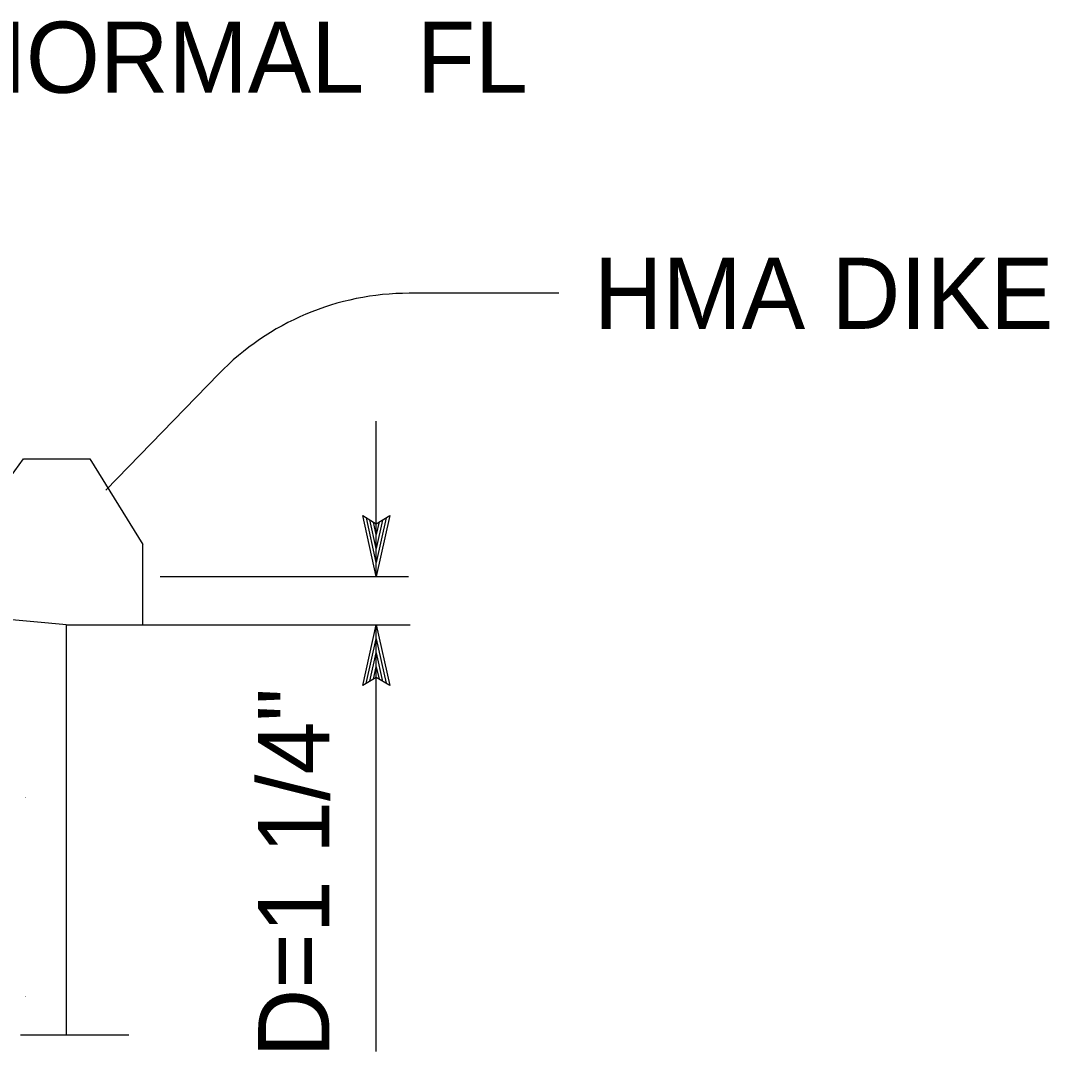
# Model space of a CAD drawing. Extents: x -894 to 866, y -472 to 714.
# Drawn here: x 46.6 to 147.9, y 216.6 to 318 of the extents above; entities that cross this region are included whole.
import ezdxf

# ---------------------------------------------------------------- set-up
doc = ezdxf.new("R2010")
doc.units = 0
for name, color, linetype in [('df_DETAIL-anno', 7, 'Continuous'), ('rd_HMA-DIKE', 7, 'Continuous'), ('str_Concrete-A', 7, 'Continuous')]:
    doc.layers.add(name, color=color, linetype=linetype)

msp = doc.modelspace()

# ---------------------------------------------------------------- linework, layer by layer
at = {"layer": 'df_DETAIL-anno'}
for p, q in [((99.57, 291.16), (84.84, 291.16)), ((54.96, 271.78), (66.09, 283.23)), ((81.59, 263.29), (81.59, 278.58)), ((81.59, 263.29), (80.26, 269.29)), ((80.26, 269.29), (80.26, 269.29)), ((80.26, 269.29), (81.59, 268.49)), ((81.59, 264.68), (80.62, 269.06)), ((81.59, 266.06), (80.97, 268.88)), ((81.59, 268.49), (82.93, 269.29)), ((82.93, 269.29), (81.59, 263.29)), ((82.57, 269.08), (81.59, 264.67)), ((82.21, 268.84), (81.59, 266.06)), ((82.93, 269.29), (82.93, 269.29)), ((81.59, 267.44), (81.33, 268.65)), ((81.87, 268.67), (81.59, 267.44)), ((60.31, 263.29), (84.77, 263.29)), ((81.59, 263.29), (81.59, 263.29)), ((54.2, 258.55), (84.93, 258.55)), ((80.25, 252.55), (81.59, 258.55)), ((81.59, 216.56), (81.59, 258.55)), ((81.59, 258.55), (81.59, 258.55)), ((81.59, 258.55), (82.92, 252.55)), ((80.61, 252.77), (81.59, 257.17)), ((81.59, 257.16), (82.56, 252.79)), ((80.97, 253), (81.59, 255.79)), ((81.59, 255.79), (82.21, 252.97)), ((81.31, 253.18), (81.59, 254.41)), ((81.59, 254.41), (81.86, 253.2)), ((81.59, 253.35), (80.25, 252.55)), ((82.92, 252.55), (81.59, 253.35)), ((80.25, 252.55), (80.25, 252.55)), ((82.92, 252.55), (82.92, 252.55))]:
    msp.add_line(p, q, dxfattribs=at)
msp.add_arc((84.84, 265), 26.16, 90, 135.8142, dxfattribs=at)
at = {"layer": 'rd_HMA-DIKE'}
for p, q in [((41.62, 267.66), (46.85, 274.87)), ((46.85, 274.87), (53.39, 274.87)), ((53.39, 274.87), (58.62, 266.44)), ((58.62, 258.54), (58.62, 266.44)), ((51.1, 258.55), (43.78, 259.19)), ((51.15, 258.54), (58.62, 258.54))]:
    msp.add_line(p, q, dxfattribs=at)
at = {"layer": 'str_Concrete-A'}
for p, q in [((51.1, 218.18), (51.1, 258.55)), ((46.58, 218.18), (57.24, 218.18))]:
    msp.add_line(p, q, dxfattribs=at)

# ---------------------------------------------------------------- texts
at = {"layer": 'df_DETAIL-anno'}
for s, p in [('NORMAL  FL', (40.34, 310.89)), ('HMA DIKE', (103.01, 287.66))]:
    msp.add_text(s, height=7, dxfattribs=at).set_placement(p)
msp.add_text('D=1 1/4"', height=7, rotation=90, dxfattribs=at).set_placement((76.96, 215.96))
at = {"layer": 'str_Concrete-A'}
for p in [(46.93, 241.52), (46.93, 221.9)]:
    msp.add_text('.', height=0.523, dxfattribs=at).set_placement(p)

doc.saveas('drawing.dxf')
